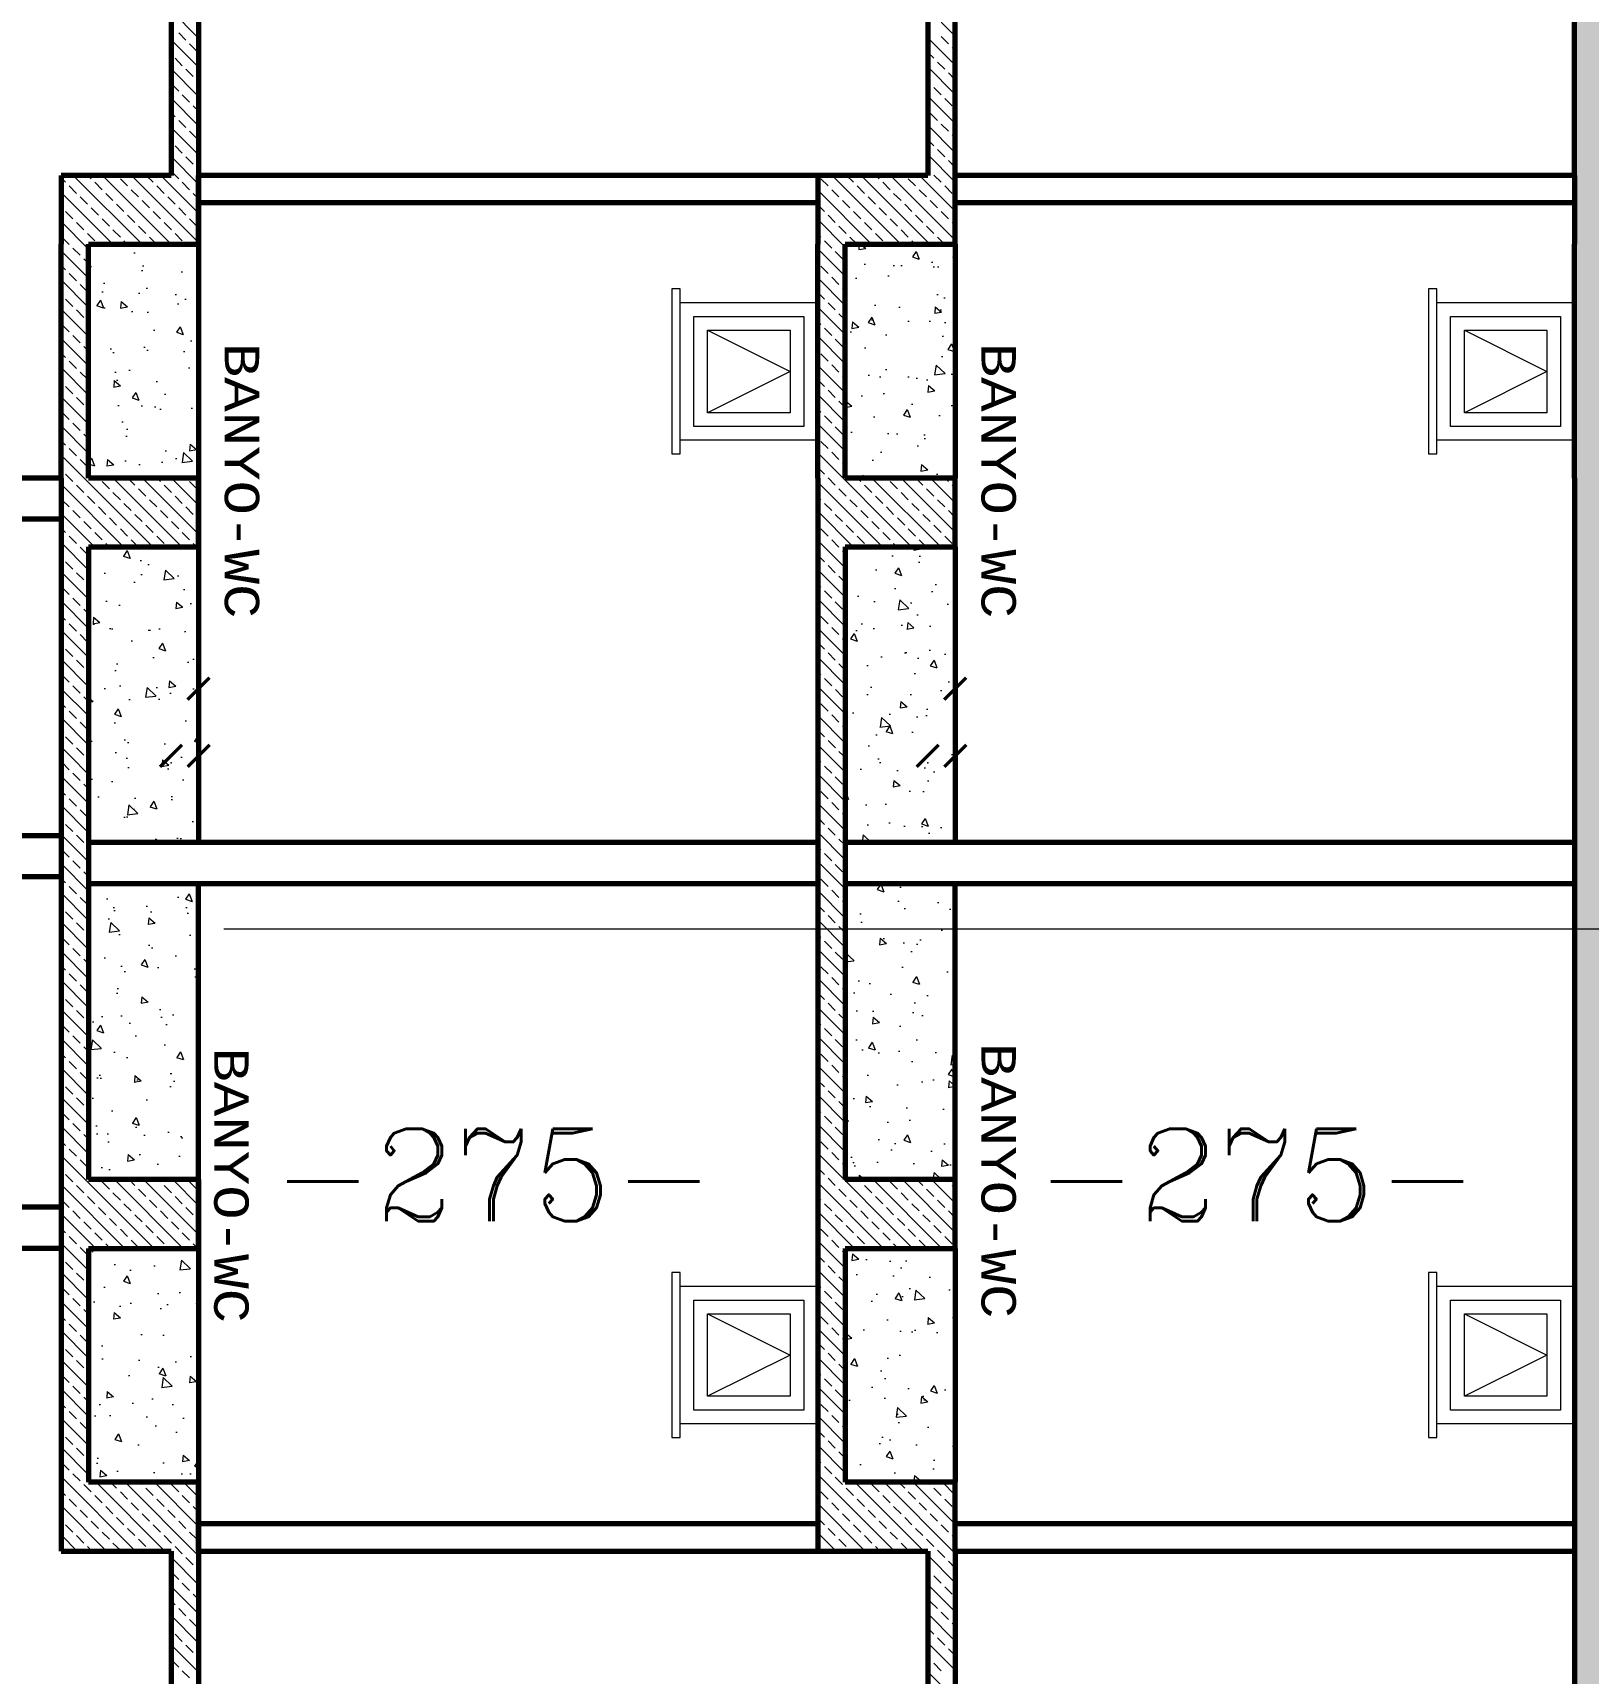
# Model space of a CAD drawing. Header units: millimetres. Extents: x 35860 to 71103, y -11298 to -8385.
# Drawn here: x 39904.1 to 40045.4, y -10493.8 to -10344.7 of the extents above; entities that cross this region are included whole.
import ezdxf
from ezdxf.enums import TextEntityAlignment as Align

# ---------------------------------------------------------------- set-up
doc = ezdxf.new("R2010")
doc.units = ezdxf.units.MM
doc.header["$MEASUREMENT"] = 0
doc.layers.get('0').update_dxf_attribs({"lineweight": 15})
for name, color, linetype, lineweight in [('02', 2, 'Continuous', 20), ('03_Yazı', 1, 'Continuous', 30), ('07', 3, 'Continuous', 70)]:
    doc.layers.add(name, color=color, linetype=linetype, lineweight=lineweight)
doc.styles.add('C', font='')
doc.styles.add('ROMANC', font='romanc', dxfattribs={"height": 0.11})
doc.styles.get('C').set_extended_font_data('Courier New Tur')
pattern_1 = [(320, (42620.053, 3157.3224), (-0.6275213, -7.1726018), [0.75, -8.25]), (265, (42620.053, 3157.3224), (7.5219213, 1.3875133), [0.6, -6.6]), (10.4514, (42620.001, 3156.725), (6.8943954, -5.7850938), [0.637402, -7.011421]), (316.1842, (42622.053, 3157.322), (-1.65519, -10.6724105), [1.125, -12.375]), (6.6356, (42621.915, 3156.433), (9.741179, -9.346627), [0.956103, -10.51713]), (261.1842, (42622.053, 3157.322), (9.741186, -9.3466195), [0.9, -9.9]), (291, (42621.553, 3156.3224), (-4.026189, -5.9690705), [0.75, -8.25]), (236, (42621.553, 3156.3224), (7.2515005, -2.4331533), [0.6, -6.6]), (341.4514, (42621.2176, 3155.825), (3.225305, -8.4022263), [0.637402, -7.011421]), (307.5, (42620.0531, 3157.3224), (3.32893854, -0.12159855), [0, -6.52, 0, -6.7, 0, -6.625]), (277.5, (42620.053, 3157.3224), (3.9441171, -2.6306954), [0, -3.82, 0, -6.37, 0, -2.525]), (237.5, (42620.053, 3159.5524), (-0.2255487, -5.33822436), [0, -2.5, 0, -7.8, 0, -10.35]), (227.5, (42620.053, 3160.5524), (1.0010498, -5.8318617), [0, -3.25, 0, -5.18, 0, -7.35])]
pattern_2 = [(315, (42620.0531, 3134.2987), (1.32582521, 1.32582521), []), (315, (42620.0531, 3132.9729), (1.32582521, 1.32582521), [0.9375, -0.46875])]

msp = doc.modelspace()

# ---------------------------------------------------------------- hatches: boundary and pattern name
h = msp.add_hatch()
h.set_pattern_fill('ANSI33', color=256, scale=7.5, angle=-90, style=0)
h.set_pattern_definition(pattern_2)
h.paths.add_polyline_path([(40260.42, -10482.66), (40260.42, -10619.8), (40250.42, -10619.8), (40250.42, -10626.05), (40262.92, -10626.05), (40272.92, -10626.05), (40272.92, -10638.55), (40275.42, -10638.55), (40275.42, -10626.05), (40275.42, -10621.05), (40262.92, -10621.05), (40262.92, -10482.66), (40262.92, -10476.41), (40262.92, -10455.16), (40262.92, -10448.91), (40262.92, -10410.4), (40260.42, -10410.4), (40260.42, -10448.91), (40250.42, -10448.91), (40250.42, -10455.16), (40260.42, -10455.16), (40260.42, -10476.41), (40250.42, -10476.41), (40250.42, -10482.66)])
h.paths.add_polyline_path([(40261.67, -10410.4), (40262.83, -10406.56), (40262.92, -10406.56), (40262.92, -10404.3), (40260.42, -10404.3), (40260.42, -10410.4)])
h.paths.add_polyline_path([(40184.17, -10410.4), (40184.17, -10404.3), (40181.67, -10404.3), (40181.67, -10410.4)])
h.paths.add_polyline_path([(40115.42, -10410.4), (40115.42, -10404.3), (40112.92, -10404.3), (40112.92, -10410.4)])
h.paths.add_polyline_path([(40046.67, -10410.4), (40046.67, -10404.3), (40044.17, -10404.3), (40044.17, -10410.4)])
h.paths.add_polyline_path([(40054.17, -10510.16), (40054.17, -10582.31), (40044.17, -10582.31), (40044.17, -10588.56), (40044.17, -10619.8), (40044.17, -10626.05), (40056.67, -10626.05), (40056.67, -10619.8), (40046.67, -10619.8), (40046.67, -10588.56), (40056.67, -10588.56), (40056.67, -10507.66), (40046.67, -10507.66), (40046.67, -10482.66), (40056.67, -10482.66), (40056.67, -10476.41), (40046.67, -10476.41), (40046.67, -10455.16), (40056.67, -10455.16), (40056.67, -10448.91), (40046.67, -10448.91), (40046.67, -10410.4), (40044.17, -10410.4), (40044.17, -10476.41), (40044.17, -10482.66), (40044.17, -10510.16)])
h.paths.add_polyline_path([(40046.67, -10404.3), (40046.67, -10391.41), (40056.67, -10391.41), (40056.67, -10385.16), (40046.67, -10385.16), (40046.67, -10363.91), (40056.67, -10363.91), (40056.67, -10357.66), (40046.67, -10357.66), (40046.67, -10332.66), (40056.67, -10332.66), (40056.67, -10270.16), (40056.67, -10263.91), (40046.67, -10263.91), (40046.67, -10232.76), (40054.17, -10232.76), (40056.67, -10232.76), (40056.67, -10226.51), (40044.17, -10226.51), (40044.17, -10232.76), (40044.17, -10263.91), (40044.17, -10270.16), (40054.17, -10270.16), (40054.17, -10330.16), (40044.17, -10330.16), (40044.17, -10357.66), (40044.17, -10363.91), (40044.17, -10385.16), (40044.17, -10391.41), (40044.17, -10404.3)])
h.paths.add_polyline_path([(40125.42, -10391.41), (40125.42, -10385.16), (40115.42, -10385.16), (40115.42, -10363.91), (40125.42, -10363.91), (40125.42, -10357.66), (40115.42, -10357.66), (40115.42, -10332.66), (40125.42, -10332.66), (40125.42, -10270.16), (40125.42, -10226.51), (40112.92, -10226.51), (40112.92, -10232.76), (40122.92, -10232.76), (40122.92, -10330.16), (40112.92, -10330.16), (40112.92, -10357.66), (40112.92, -10363.91), (40112.92, -10385.16), (40112.92, -10391.41), (40112.92, -10404.3), (40115.42, -10404.3), (40115.42, -10391.41)])
h.paths.add_polyline_path([(40125.42, -10455.16), (40125.42, -10448.91), (40115.42, -10448.91), (40115.42, -10410.4), (40112.92, -10410.4), (40112.92, -10476.41), (40112.92, -10482.66), (40112.92, -10510.16), (40122.92, -10510.16), (40122.92, -10619.8), (40112.92, -10619.8), (40112.92, -10626.05), (40125.42, -10626.05), (40125.42, -10507.66), (40115.42, -10507.66), (40115.42, -10482.66), (40125.42, -10482.66), (40125.42, -10476.41), (40115.42, -10476.41), (40115.42, -10455.16)])
h.paths.add_polyline_path([(40194.17, -10455.16), (40194.17, -10448.91), (40184.17, -10448.91), (40184.17, -10410.4), (40181.67, -10410.4), (40181.67, -10476.41), (40181.67, -10482.66), (40181.67, -10510.16), (40191.67, -10510.16), (40191.67, -10619.8), (40181.67, -10619.8), (40181.67, -10626.05), (40194.17, -10626.05), (40194.17, -10507.66), (40184.17, -10507.66), (40184.17, -10482.66), (40194.17, -10482.66), (40194.17, -10476.41), (40184.17, -10476.41), (40184.17, -10455.16)])
h.paths.add_polyline_path([(40194.17, -10391.41), (40194.17, -10385.16), (40184.17, -10385.16), (40184.17, -10363.91), (40194.17, -10363.91), (40194.17, -10357.66), (40184.17, -10357.66), (40184.17, -10332.66), (40194.17, -10332.66), (40194.17, -10270.16), (40194.17, -10226.51), (40181.67, -10226.51), (40181.67, -10232.76), (40191.67, -10232.76), (40191.67, -10330.16), (40181.67, -10330.16), (40181.67, -10357.66), (40181.67, -10363.91), (40181.67, -10385.16), (40181.67, -10391.41), (40181.67, -10404.3), (40184.17, -10404.3), (40184.17, -10391.41)])
h = msp.add_hatch()
h.set_pattern_fill('AR-CONC', color=256, angle=-90, style=0)
h.set_pattern_definition(pattern_1)
h.paths.add_polyline_path([(39909.17, -10385.16), (39919.17, -10385.16), (39919.17, -10363.91), (39909.17, -10363.91)])
h.paths.add_polyline_path([(39909.17, -10418.28), (39919.17, -10418.28), (39919.17, -10391.41), (39909.17, -10391.41)])
h.paths.add_polyline_path([(39909.17, -10448.91), (39919.17, -10448.91), (39919.17, -10422.03), (39909.17, -10422.03)])
h.paths.add_polyline_path([(39909.17, -10476.41), (39919.17, -10476.41), (39919.17, -10455.16), (39909.17, -10455.16)])
h = msp.add_hatch()
h.set_pattern_fill('AR-CONC', color=256, angle=-90, style=0)
h.set_pattern_definition(pattern_1)
h.paths.add_polyline_path([(39987.92, -10422.03), (39977.92, -10422.03), (39977.92, -10448.91), (39987.92, -10448.91)])
h.paths.add_polyline_path([(39977.92, -10455.16), (39977.92, -10476.41), (39987.92, -10476.41), (39987.92, -10455.16)])
h.paths.add_polyline_path([(39987.92, -10391.41), (39977.92, -10391.41), (39977.92, -10418.28), (39987.92, -10418.28)])
h.paths.add_polyline_path([(39987.92, -10363.91), (39977.92, -10363.91), (39977.92, -10385.16), (39987.92, -10385.16)])
h = msp.add_hatch()
h.set_pattern_fill('ANSI33', color=256, scale=7.5, angle=-90, style=0)
h.set_pattern_definition(pattern_2)
h.paths.add_polyline_path([(39909.17, -10410.4), (39909.17, -10404.3), (39906.67, -10404.3), (39906.67, -10410.4)])
h.paths.add_polyline_path([(39977.92, -10410.4), (39977.92, -10404.3), (39975.42, -10404.3), (39975.42, -10410.4)])

# ---------------------------------------------------------------- linework, layer by layer
for p, q in [((39916.67, -10342.69), (39919.17, -10345.19)), ((39985.42, -10342.5), (39987.92, -10345)), ((39916.67, -10345.34), (39919.17, -10347.84)), ((39917.36, -10344.7), (39918.02, -10345.37)), ((39918.35, -10345.7), (39919.02, -10346.36)), ((39985.42, -10345.15), (39987.92, -10347.65)), ((39986.63, -10345.03), (39987.3, -10345.7)), ((39916.67, -10346.67), (39916.7, -10346.69)), ((39917.03, -10347.02), (39917.69, -10347.69)), ((39985.42, -10346.48), (39985.97, -10347.02)), ((39986.3, -10347.36), (39986.96, -10348.02)), ((39987.63, -10346.03), (39987.92, -10346.32)), ((39916.67, -10347.99), (39919.17, -10350.49)), ((39918.02, -10348.02), (39918.68, -10348.68)), ((39985.42, -10347.8), (39987.92, -10350.3)), ((39987.3, -10348.35), (39987.92, -10348.98)), ((39916.7, -10349.34), (39917.36, -10350.01)), ((39917.69, -10350.34), (39918.35, -10351)), ((39919.02, -10349.01), (39919.17, -10349.17)), ((39985.42, -10349.13), (39985.64, -10349.34)), ((39985.97, -10349.68), (39986.63, -10350.34)), ((39916.67, -10350.65), (39919.17, -10353.15)), ((39918.68, -10351.33), (39919.17, -10351.82)), ((39985.42, -10350.45), (39987.92, -10352.95)), ((39986.96, -10350.67), (39987.63, -10351.33)), ((39916.67, -10351.97), (39917.03, -10352.33)), ((39916.67, -10353.3), (39919.17, -10355.8)), ((39917.36, -10352.66), (39918.02, -10353.32)), ((39985.42, -10353.1), (39987.92, -10355.6)), ((39985.64, -10352), (39986.3, -10352.66)), ((39986.63, -10352.99), (39987.3, -10353.65)), ((39916.67, -10354.62), (39916.7, -10354.65)), ((39918.35, -10353.65), (39919.02, -10354.32)), ((39985.42, -10354.43), (39985.97, -10354.98)), ((39987.63, -10353.98), (39987.92, -10354.28)), ((39916.67, -10355.95), (39919.17, -10358.45)), ((39917.03, -10354.98), (39917.69, -10355.64)), ((39918.02, -10355.97), (39918.68, -10356.64)), ((39985.42, -10355.76), (39987.92, -10358.26)), ((39986.3, -10355.31), (39986.96, -10355.97)), ((39987.3, -10356.3), (39987.92, -10356.93)), ((39907.78, -10357.66), (39914.03, -10363.91)), ((39909.1, -10357.66), (39909.4, -10357.96)), ((39910.43, -10357.66), (39916.68, -10363.91)), ((39913.08, -10357.66), (39919.17, -10363.75)), ((39914.4, -10357.66), (39915.04, -10358.29)), ((39915.73, -10357.66), (39919.17, -10361.1)), ((39916.7, -10357.3), (39917.36, -10357.96)), ((39919.02, -10356.97), (39919.17, -10357.12)), ((39976.72, -10357.66), (39982.97, -10363.91)), ((39978.04, -10357.66), (39978.68, -10358.29)), ((39979.37, -10357.66), (39985.62, -10363.91)), ((39980.7, -10357.66), (39981, -10357.96)), ((39982.02, -10357.66), (39987.92, -10363.56)), ((39984.67, -10357.66), (39987.92, -10360.91)), ((39985.42, -10357.08), (39985.64, -10357.3)), ((39985.97, -10357.63), (39986.63, -10358.29)), ((39906.67, -10357.88), (39907.08, -10358.29)), ((39906.67, -10359.21), (39911.37, -10363.91)), ((39907.41, -10358.62), (39908.08, -10359.29)), ((39909.73, -10358.29), (39910.4, -10358.96)), ((39910.73, -10359.29), (39911.39, -10359.95)), ((39912.06, -10357.96), (39912.72, -10358.62)), ((39913.05, -10358.96), (39913.71, -10359.62)), ((39915.37, -10358.62), (39916.03, -10359.29)), ((39917.69, -10358.29), (39918.35, -10358.96)), ((39918.68, -10359.29), (39919.17, -10359.77)), ((39975.42, -10359.01), (39980.32, -10363.91)), ((39975.69, -10357.96), (39976.36, -10358.62)), ((39976.69, -10358.96), (39977.35, -10359.62)), ((39979.01, -10358.62), (39979.67, -10359.29)), ((39981.33, -10358.29), (39981.99, -10358.96)), ((39982.32, -10359.29), (39982.99, -10359.95)), ((39983.65, -10357.96), (39984.31, -10358.62)), ((39984.64, -10358.96), (39985.31, -10359.62)), ((39986.96, -10358.62), (39987.63, -10359.29)), ((39906.67, -10360.53), (39906.75, -10360.61)), ((39908.41, -10359.62), (39909.07, -10360.28)), ((39909.4, -10360.61), (39910.07, -10361.28)), ((39911.72, -10360.28), (39912.39, -10360.94)), ((39914.04, -10359.95), (39914.71, -10360.61)), ((39916.36, -10359.62), (39917.03, -10360.28)), ((39917.36, -10360.61), (39918.02, -10361.28)), ((39975.42, -10360.34), (39976.03, -10360.94)), ((39977.68, -10359.95), (39978.35, -10360.61)), ((39980, -10359.62), (39980.67, -10360.28)), ((39981, -10360.61), (39981.66, -10361.28)), ((39983.32, -10360.28), (39983.98, -10360.94)), ((39985.64, -10359.95), (39986.3, -10360.61)), ((39906.67, -10361.86), (39909.17, -10364.36)), ((39907.08, -10360.94), (39907.75, -10361.61)), ((39908.08, -10361.94), (39908.74, -10362.6)), ((39910.4, -10361.61), (39911.06, -10362.27)), ((39912.72, -10361.28), (39913.38, -10361.94)), ((39913.71, -10362.27), (39914.38, -10362.93)), ((39915.04, -10360.94), (39915.7, -10361.61)), ((39916.03, -10361.94), (39916.7, -10362.6)), ((39918.35, -10361.61), (39919.02, -10362.27)), ((39975.42, -10361.67), (39977.92, -10364.17)), ((39976.36, -10361.28), (39977.02, -10361.94)), ((39977.35, -10362.27), (39978.01, -10362.93)), ((39978.68, -10360.94), (39979.34, -10361.61)), ((39979.67, -10361.94), (39980.34, -10362.6)), ((39981.99, -10361.61), (39982.66, -10362.27)), ((39984.31, -10361.28), (39984.98, -10361.94)), ((39985.31, -10362.27), (39985.97, -10362.93)), ((39986.63, -10360.94), (39987.3, -10361.61)), ((39987.63, -10361.94), (39987.92, -10362.23)), ((39906.75, -10363.26), (39907.41, -10363.93)), ((39909.07, -10362.93), (39909.73, -10363.6)), ((39911.39, -10362.6), (39912.06, -10363.26)), ((39912.39, -10363.6), (39912.7, -10363.91)), ((39914.71, -10363.26), (39915.35, -10363.91)), ((39917.03, -10362.93), (39917.69, -10363.6)), ((39975.42, -10362.99), (39975.69, -10363.26)), ((39976.03, -10363.6), (39976.69, -10364.26)), ((39978.35, -10363.26), (39978.99, -10363.91)), ((39980.67, -10362.93), (39981.33, -10363.6)), ((39982.99, -10362.6), (39983.65, -10363.26)), ((39983.98, -10363.6), (39984.29, -10363.91)), ((39986.3, -10363.26), (39986.95, -10363.91)), ((39906.67, -10364.51), (39909.17, -10367.01)), ((39907.75, -10364.26), (39908.41, -10364.92)), ((39908.74, -10365.25), (39909.17, -10365.68)), ((39975.42, -10364.32), (39977.92, -10366.82)), ((39977.02, -10364.59), (39977.68, -10365.25)), ((39906.67, -10365.84), (39907.08, -10366.25)), ((39907.41, -10366.58), (39908.08, -10367.24)), ((39975.69, -10365.92), (39976.36, -10366.58)), ((39906.67, -10367.16), (39909.17, -10369.66)), ((39908.41, -10367.57), (39909.07, -10368.24)), ((39975.42, -10366.97), (39977.92, -10369.47)), ((39976.69, -10366.91), (39977.35, -10367.57)), ((39977.68, -10367.91), (39977.92, -10368.14)), ((39906.67, -10368.49), (39906.75, -10368.57)), ((39907.08, -10368.9), (39907.75, -10369.56)), ((39975.42, -10368.29), (39976.03, -10368.9)), ((39975.42, -10369.62), (39977.92, -10372.12)), ((39976.36, -10369.23), (39977.02, -10369.89)), ((39906.67, -10369.81), (39909.17, -10372.31)), ((39906.75, -10371.22), (39907.41, -10371.88)), ((39908.08, -10369.89), (39908.74, -10370.56)), ((39909.07, -10370.89), (39909.17, -10370.99)), ((39975.42, -10370.95), (39975.69, -10371.22)), ((39977.35, -10370.23), (39977.92, -10370.79)), ((39906.67, -10372.47), (39909.17, -10374.97)), ((39907.75, -10372.21), (39908.41, -10372.88)), ((39975.42, -10372.27), (39977.92, -10374.77)), ((39976.03, -10371.55), (39976.69, -10372.21)), ((39977.02, -10372.55), (39977.68, -10373.21)), ((39906.67, -10373.79), (39907.08, -10374.2)), ((39908.74, -10373.21), (39909.17, -10373.64)), ((39975.69, -10373.87), (39976.36, -10374.53)), ((39906.67, -10375.12), (39909.17, -10377.62)), ((39907.41, -10374.53), (39908.08, -10375.2)), ((39908.41, -10375.53), (39909.07, -10376.19)), ((39975.42, -10374.92), (39977.92, -10377.42)), ((39976.69, -10374.87), (39977.35, -10375.53)), ((39906.67, -10376.44), (39906.75, -10376.52)), ((39907.08, -10376.85), (39907.75, -10377.52)), ((39975.42, -10376.25), (39976.03, -10376.85)), ((39976.36, -10377.19), (39977.02, -10377.85)), ((39977.68, -10375.86), (39977.92, -10376.1)), ((39906.67, -10377.77), (39909.17, -10380.27)), ((39908.08, -10377.85), (39908.74, -10378.51)), ((39975.42, -10377.58), (39977.92, -10380.08)), ((39977.35, -10378.18), (39977.92, -10378.75)), ((39906.75, -10379.17), (39907.41, -10379.84)), ((39907.75, -10380.17), (39908.41, -10380.83)), ((39909.07, -10378.84), (39909.17, -10378.94)), ((39975.42, -10378.9), (39975.69, -10379.17)), ((39976.03, -10379.51), (39976.69, -10380.17)), ((39906.67, -10380.42), (39909.17, -10382.92)), ((39908.74, -10381.16), (39909.17, -10381.59)), ((39975.42, -10380.23), (39977.92, -10382.73)), ((39977.02, -10380.5), (39977.68, -10381.16)), ((39906.67, -10381.75), (39907.08, -10382.16)), ((39906.67, -10383.07), (39915.01, -10391.41)), ((39907.41, -10382.49), (39908.08, -10383.15)), ((39975.42, -10382.88), (39983.95, -10391.41)), ((39975.69, -10381.83), (39976.36, -10382.49)), ((39976.69, -10382.82), (39977.35, -10383.48)), ((39906.67, -10384.4), (39906.75, -10384.48)), ((39908.41, -10383.48), (39909.07, -10384.15)), ((39975.42, -10384.2), (39976.03, -10384.81)), ((39977.68, -10383.82), (39977.92, -10384.05)), ((39906.67, -10385.72), (39912.36, -10391.41)), ((39907.08, -10384.81), (39907.75, -10385.47)), ((39908.08, -10385.8), (39908.74, -10386.47)), ((39910.4, -10385.47), (39911.06, -10386.14)), ((39911.41, -10385.16), (39917.66, -10391.41)), ((39912.74, -10385.16), (39913.38, -10385.8)), ((39913.71, -10386.14), (39914.38, -10386.8)), ((39914.06, -10385.16), (39919.17, -10390.27)), ((39915.39, -10385.16), (39915.7, -10385.47)), ((39916.03, -10385.8), (39916.7, -10386.47)), ((39916.71, -10385.16), (39919.17, -10387.62)), ((39918.35, -10385.47), (39919.02, -10386.14)), ((39975.42, -10385.53), (39981.3, -10391.41)), ((39976.36, -10385.14), (39977.02, -10385.8)), ((39977.35, -10386.14), (39978.01, -10386.8)), ((39979.03, -10385.16), (39979.34, -10385.47)), ((39979.67, -10385.8), (39980.34, -10386.47)), ((39980.35, -10385.16), (39986.6, -10391.41)), ((39981.99, -10385.47), (39982.66, -10386.14)), ((39983.01, -10385.16), (39987.92, -10390.08)), ((39984.33, -10385.16), (39984.98, -10385.8)), ((39985.31, -10386.14), (39985.97, -10386.8)), ((39985.66, -10385.16), (39987.92, -10387.42)), ((39986.98, -10385.16), (39987.3, -10385.47)), ((39987.63, -10385.8), (39987.92, -10386.1)), ((39906.75, -10387.13), (39907.41, -10387.79)), ((39909.07, -10386.8), (39909.73, -10387.46)), ((39911.39, -10386.47), (39912.06, -10387.13)), ((39912.39, -10387.46), (39913.05, -10388.12)), ((39914.71, -10387.13), (39915.37, -10387.79)), ((39917.03, -10386.8), (39917.69, -10387.46)), ((39975.42, -10386.86), (39975.69, -10387.13)), ((39976.03, -10387.46), (39976.69, -10388.12)), ((39978.35, -10387.13), (39979.01, -10387.79)), ((39980.67, -10386.8), (39981.33, -10387.46)), ((39982.99, -10386.47), (39983.65, -10387.13)), ((39983.98, -10387.46), (39984.64, -10388.12)), ((39986.3, -10387.13), (39986.96, -10387.79)), ((39906.67, -10388.38), (39909.71, -10391.41)), ((39907.75, -10388.12), (39908.41, -10388.79)), ((39908.74, -10389.12), (39909.4, -10389.78)), ((39910.07, -10387.79), (39910.73, -10388.46)), ((39911.06, -10388.79), (39911.72, -10389.45)), ((39913.38, -10388.46), (39914.04, -10389.12)), ((39915.7, -10388.12), (39916.36, -10388.79)), ((39916.7, -10389.12), (39917.36, -10389.78)), ((39918.02, -10387.79), (39918.68, -10388.46)), ((39919.02, -10388.79), (39919.17, -10388.94)), ((39975.42, -10388.18), (39978.65, -10391.41)), ((39977.02, -10388.46), (39977.68, -10389.12)), ((39979.34, -10388.12), (39980, -10388.79)), ((39980.34, -10389.12), (39981, -10389.78)), ((39981.66, -10387.79), (39982.32, -10388.46)), ((39982.66, -10388.79), (39983.32, -10389.45)), ((39984.98, -10388.46), (39985.64, -10389.12)), ((39987.3, -10388.12), (39987.92, -10388.75)), ((39906.67, -10389.7), (39907.08, -10390.11)), ((39907.41, -10390.44), (39908.08, -10391.11)), ((39909.73, -10390.11), (39910.4, -10390.78)), ((39912.06, -10389.78), (39912.72, -10390.44)), ((39914.38, -10389.45), (39915.04, -10390.11)), ((39915.37, -10390.44), (39916.03, -10391.11)), ((39917.69, -10390.11), (39918.35, -10390.78)), ((39975.69, -10389.78), (39976.36, -10390.44)), ((39978.01, -10389.45), (39978.68, -10390.11)), ((39979.01, -10390.44), (39979.67, -10391.11)), ((39981.33, -10390.11), (39981.99, -10390.78)), ((39983.65, -10389.78), (39984.31, -10390.44)), ((39985.97, -10389.45), (39986.63, -10390.11)), ((39986.96, -10390.44), (39987.63, -10391.11)), ((39906.67, -10391.03), (39909.17, -10393.53)), ((39908.41, -10391.44), (39909.07, -10392.1)), ((39910.73, -10391.11), (39911.03, -10391.41)), ((39913.05, -10390.78), (39913.68, -10391.41)), ((39918.68, -10391.11), (39918.99, -10391.41)), ((39975.42, -10390.83), (39977.92, -10393.33)), ((39976.69, -10390.78), (39977.35, -10391.44)), ((39977.68, -10391.77), (39977.92, -10392.01)), ((39982.32, -10391.11), (39982.63, -10391.41)), ((39984.64, -10390.78), (39985.28, -10391.41)), ((39906.67, -10392.35), (39906.75, -10392.43)), ((39907.08, -10392.76), (39907.75, -10393.43)), ((39975.42, -10392.16), (39976.03, -10392.76)), ((39975.42, -10393.49), (39977.92, -10395.99)), ((39976.36, -10393.1), (39977.02, -10393.76)), ((39906.67, -10393.68), (39909.17, -10396.18)), ((39906.75, -10395.08), (39907.41, -10395.75)), ((39908.08, -10393.76), (39908.74, -10394.42)), ((39909.07, -10394.75), (39909.17, -10394.85)), ((39975.42, -10394.81), (39975.69, -10395.08)), ((39977.35, -10394.09), (39977.92, -10394.66)), ((39906.67, -10396.33), (39909.17, -10398.83)), ((39907.75, -10396.08), (39908.41, -10396.74)), ((39975.42, -10396.14), (39977.92, -10398.64)), ((39976.03, -10395.42), (39976.69, -10396.08)), ((39977.02, -10396.41), (39977.68, -10397.07)), ((39906.67, -10397.66), (39907.08, -10398.07)), ((39908.74, -10397.07), (39909.17, -10397.5)), ((39975.69, -10397.74), (39976.36, -10398.4)), ((39906.67, -10398.98), (39909.17, -10401.48)), ((39907.41, -10398.4), (39908.08, -10399.06)), ((39908.41, -10399.39), (39909.07, -10400.06)), ((39975.42, -10398.79), (39977.92, -10401.29)), ((39976.69, -10398.73), (39977.35, -10399.39)), ((39906.67, -10400.31), (39906.75, -10400.39)), ((39907.08, -10400.72), (39907.75, -10401.38)), ((39975.42, -10400.11), (39976.03, -10400.72)), ((39976.36, -10401.05), (39977.02, -10401.71)), ((39977.68, -10399.73), (39977.92, -10399.96)), ((39906.67, -10401.63), (39909.17, -10404.13)), ((39908.08, -10401.71), (39908.74, -10402.38)), ((39975.42, -10401.44), (39977.92, -10403.94)), ((39977.35, -10402.05), (39977.92, -10402.61)), ((39906.75, -10403.04), (39907.41, -10403.7)), ((39907.75, -10404.03), (39908.02, -10404.3)), ((39909.07, -10402.71), (39909.17, -10402.81)), ((39975.42, -10402.77), (39975.69, -10403.04)), ((39976.03, -10403.37), (39976.69, -10404.03)), ((39906.67, -10404.29), (39906.69, -10404.3)), ((39975.42, -10404.09), (39975.63, -10404.3)), ((39906.75, -10410.99), (39907.41, -10411.66)), ((39907.49, -10410.4), (39909.17, -10412.09)), ((39909.07, -10410.66), (39909.17, -10410.76)), ((39975.42, -10410.72), (39975.69, -10410.99)), ((39976.03, -10411.33), (39976.69, -10411.99)), ((39976.43, -10410.4), (39977.92, -10411.9)), ((39977.76, -10410.4), (39977.92, -10410.57)), ((39906.67, -10412.24), (39909.17, -10414.74)), ((39907.75, -10411.99), (39908.41, -10412.65)), ((39908.74, -10412.98), (39909.17, -10413.41)), ((39975.42, -10412.05), (39977.92, -10414.55)), ((39977.02, -10412.32), (39977.68, -10412.98)), ((39906.67, -10413.57), (39907.08, -10413.98)), ((39907.41, -10414.31), (39908.08, -10414.97)), ((39975.69, -10413.65), (39976.36, -10414.31)), ((39906.67, -10414.89), (39909.17, -10417.39)), ((39908.41, -10415.3), (39909.07, -10415.97)), ((39975.42, -10414.7), (39977.92, -10417.2)), ((39976.69, -10414.64), (39977.35, -10415.3)), ((39977.68, -10415.63), (39977.92, -10415.87)), ((39906.67, -10416.22), (39906.75, -10416.3)), ((39907.08, -10416.63), (39907.75, -10417.29)), ((39975.42, -10416.02), (39976.03, -10416.63)), ((39975.42, -10417.35), (39977.92, -10419.85)), ((39976.36, -10416.96), (39977.02, -10417.62)), ((39906.67, -10417.54), (39909.17, -10420.04)), ((39906.75, -10418.95), (39907.41, -10419.61)), ((39908.08, -10417.62), (39908.74, -10418.29)), ((39909.07, -10418.62), (39909.17, -10418.72)), ((39975.42, -10418.68), (39975.69, -10418.95)), ((39977.35, -10417.96), (39977.92, -10418.52)), ((39906.67, -10420.19), (39909.17, -10422.69)), ((39907.75, -10419.94), (39908.41, -10420.61)), ((39975.42, -10420), (39977.92, -10422.5)), ((39976.03, -10419.28), (39976.69, -10419.94)), ((39977.02, -10420.28), (39977.68, -10420.94)), ((39906.67, -10421.52), (39907.08, -10421.93)), ((39908.74, -10420.94), (39909.17, -10421.37)), ((39975.69, -10421.6), (39976.36, -10422.26)), ((39906.67, -10422.85), (39909.17, -10425.35)), ((39907.41, -10422.26), (39908.08, -10422.93)), ((39908.41, -10423.26), (39909.07, -10423.92)), ((39975.42, -10422.65), (39977.92, -10425.15)), ((39976.69, -10422.6), (39977.35, -10423.26)), ((39906.67, -10424.17), (39906.75, -10424.25)), ((39907.08, -10424.58), (39907.75, -10425.25)), ((39975.42, -10423.98), (39976.03, -10424.58)), ((39976.36, -10424.92), (39977.02, -10425.58)), ((39977.68, -10423.59), (39977.92, -10423.83)), ((39906.67, -10425.5), (39909.17, -10428)), ((39908.08, -10425.58), (39908.74, -10426.24)), ((40244.68, -10426.14), (39921.47, -10426.14)), ((39975.42, -10425.31), (39977.92, -10427.81)), ((39977.35, -10425.91), (39977.92, -10426.48)), ((39906.75, -10426.9), (39907.41, -10427.57)), ((39907.75, -10427.9), (39908.41, -10428.56)), ((39909.07, -10426.57), (39909.17, -10426.67)), ((39975.42, -10426.63), (39975.69, -10426.9)), ((39976.03, -10427.24), (39976.69, -10427.9)), ((39906.67, -10428.15), (39909.17, -10430.65)), ((39908.74, -10428.89), (39909.17, -10429.32)), ((39975.42, -10427.96), (39977.92, -10430.46)), ((39977.02, -10428.23), (39977.68, -10428.89)), ((39906.67, -10429.48), (39907.08, -10429.89)), ((39906.67, -10430.8), (39909.17, -10433.3)), ((39907.41, -10430.22), (39908.08, -10430.88)), ((39975.42, -10430.61), (39977.92, -10433.11)), ((39975.69, -10429.56), (39976.36, -10430.22)), ((39976.69, -10430.55), (39977.35, -10431.21)), ((39906.67, -10432.13), (39906.75, -10432.21)), ((39908.41, -10431.21), (39909.07, -10431.88)), ((39975.42, -10431.93), (39976.03, -10432.54)), ((39977.68, -10431.54), (39977.92, -10431.78)), ((39906.67, -10433.45), (39909.17, -10435.95)), ((39907.08, -10432.54), (39907.75, -10433.2)), ((39908.08, -10433.53), (39908.74, -10434.2)), ((39975.42, -10433.26), (39977.92, -10435.76)), ((39976.36, -10432.87), (39977.02, -10433.53)), ((39977.35, -10433.87), (39977.92, -10434.43)), ((39906.75, -10434.86), (39907.41, -10435.52)), ((39909.07, -10434.53), (39909.17, -10434.63)), ((39975.42, -10434.59), (39975.69, -10434.86)), ((39976.03, -10435.19), (39976.69, -10435.85)), ((39906.67, -10436.1), (39909.17, -10438.6)), ((39907.75, -10435.85), (39908.41, -10436.52)), ((39908.74, -10436.85), (39909.17, -10437.28)), ((39975.42, -10435.91), (39977.92, -10438.41)), ((39977.02, -10436.19), (39977.68, -10436.85)), ((39906.67, -10437.43), (39907.08, -10437.84)), ((39907.41, -10438.17), (39908.08, -10438.84)), ((39975.69, -10437.51), (39976.36, -10438.17)), ((39906.67, -10438.76), (39909.17, -10441.26)), ((39908.41, -10439.17), (39909.07, -10439.83)), ((39975.42, -10438.56), (39977.92, -10441.06)), ((39976.69, -10438.51), (39977.35, -10439.17)), ((39977.68, -10439.5), (39977.92, -10439.74)), ((39906.67, -10440.08), (39906.75, -10440.16)), ((39907.08, -10440.49), (39907.75, -10441.16)), ((39975.42, -10439.89), (39976.03, -10440.49)), ((39975.42, -10441.22), (39977.92, -10443.72)), ((39976.36, -10440.83), (39977.02, -10441.49)), ((39906.67, -10441.41), (39909.17, -10443.91)), ((39906.75, -10442.81), (39907.41, -10443.48)), ((39908.08, -10441.49), (39908.74, -10442.15)), ((39909.07, -10442.48), (39909.17, -10442.58)), ((39975.42, -10442.54), (39975.69, -10442.81)), ((39977.35, -10441.82), (39977.92, -10442.39)), ((39906.67, -10444.06), (39909.17, -10446.56)), ((39907.75, -10443.81), (39908.41, -10444.47)), ((39975.42, -10443.87), (39977.92, -10446.37)), ((39976.03, -10443.15), (39976.69, -10443.81)), ((39977.02, -10444.14), (39977.68, -10444.8)), ((39906.67, -10445.39), (39907.08, -10445.8)), ((39908.74, -10444.8), (39909.17, -10445.23)), ((39975.69, -10445.47), (39976.36, -10446.13)), ((39906.67, -10446.71), (39915.12, -10455.16)), ((39907.41, -10446.13), (39908.08, -10446.79)), ((39908.41, -10447.12), (39909.07, -10447.79)), ((39975.42, -10446.52), (39984.06, -10455.16)), ((39976.69, -10446.46), (39977.35, -10447.12)), ((39906.67, -10448.04), (39906.75, -10448.12)), ((39907.08, -10448.45), (39907.75, -10449.11)), ((39975.42, -10447.84), (39976.03, -10448.45)), ((39976.36, -10448.78), (39977.02, -10449.44)), ((39977.68, -10447.45), (39977.92, -10447.69)), ((39906.67, -10449.36), (39912.47, -10455.16)), ((39908.08, -10449.44), (39908.74, -10450.11)), ((39910.4, -10449.11), (39911.06, -10449.77)), ((39911.39, -10450.11), (39912.06, -10450.77)), ((39911.52, -10448.91), (39917.77, -10455.16)), ((39912.85, -10448.91), (39913.38, -10449.44)), ((39913.71, -10449.77), (39914.38, -10450.44)), ((39914.17, -10448.91), (39919.17, -10453.91)), ((39915.5, -10448.91), (39915.7, -10449.11)), ((39916.03, -10449.44), (39916.7, -10450.11)), ((39916.82, -10448.91), (39919.17, -10451.26)), ((39918.35, -10449.11), (39919.02, -10449.77)), ((39975.42, -10449.17), (39981.41, -10455.16)), ((39977.35, -10449.77), (39978.01, -10450.44)), ((39979.14, -10448.91), (39979.34, -10449.11)), ((39979.67, -10449.44), (39980.34, -10450.11)), ((39980.46, -10448.91), (39986.71, -10455.16)), ((39981.99, -10449.11), (39982.66, -10449.77)), ((39982.99, -10450.11), (39983.65, -10450.77)), ((39983.12, -10448.91), (39987.92, -10453.72)), ((39984.44, -10448.91), (39984.98, -10449.44)), ((39985.31, -10449.77), (39985.97, -10450.44)), ((39985.77, -10448.91), (39987.92, -10451.06)), ((39987.09, -10448.91), (39987.3, -10449.11)), ((39987.63, -10449.44), (39987.92, -10449.74)), ((39906.75, -10450.77), (39907.41, -10451.43)), ((39907.75, -10451.76), (39908.41, -10452.43)), ((39909.07, -10450.44), (39909.73, -10451.1)), ((39910.07, -10451.43), (39910.73, -10452.1)), ((39912.39, -10451.1), (39913.05, -10451.76)), ((39914.71, -10450.77), (39915.37, -10451.43)), ((39915.7, -10451.76), (39916.36, -10452.43)), ((39917.03, -10450.44), (39917.69, -10451.1)), ((39918.02, -10451.43), (39918.68, -10452.1)), ((39975.42, -10450.5), (39975.69, -10450.77)), ((39976.03, -10451.1), (39976.69, -10451.76)), ((39978.35, -10450.77), (39979.01, -10451.43)), ((39979.34, -10451.76), (39980, -10452.43)), ((39980.67, -10450.44), (39981.33, -10451.1)), ((39981.66, -10451.43), (39982.32, -10452.1)), ((39983.98, -10451.1), (39984.64, -10451.76)), ((39986.3, -10450.77), (39986.96, -10451.43)), ((39987.3, -10451.76), (39987.92, -10452.39)), ((39906.67, -10452.01), (39909.82, -10455.16)), ((39908.74, -10452.76), (39909.4, -10453.42)), ((39911.06, -10452.43), (39911.72, -10453.09)), ((39913.38, -10452.1), (39914.04, -10452.76)), ((39914.38, -10453.09), (39915.04, -10453.75)), ((39916.7, -10452.76), (39917.36, -10453.42)), ((39919.02, -10452.43), (39919.17, -10452.58)), ((39975.42, -10451.82), (39978.76, -10455.16)), ((39977.02, -10452.1), (39977.68, -10452.76)), ((39978.01, -10453.09), (39978.68, -10453.75)), ((39980.34, -10452.76), (39981, -10453.42)), ((39982.66, -10452.43), (39983.32, -10453.09)), ((39984.98, -10452.1), (39985.64, -10452.76)), ((39985.97, -10453.09), (39986.63, -10453.75)), ((39906.67, -10453.34), (39907.08, -10453.75)), ((39906.67, -10454.67), (39909.17, -10457.17)), ((39907.41, -10454.08), (39908.08, -10454.75)), ((39909.73, -10453.75), (39910.4, -10454.42)), ((39912.06, -10453.42), (39912.72, -10454.08)), ((39913.05, -10454.42), (39913.71, -10455.08)), ((39915.37, -10454.08), (39916.03, -10454.75)), ((39917.69, -10453.75), (39918.35, -10454.42)), ((39975.42, -10454.47), (39977.92, -10456.97)), ((39975.69, -10453.42), (39976.36, -10454.08)), ((39976.69, -10454.42), (39977.35, -10455.08)), ((39979.01, -10454.08), (39979.67, -10454.75)), ((39981.33, -10453.75), (39981.99, -10454.42)), ((39983.65, -10453.42), (39984.31, -10454.08)), ((39984.64, -10454.42), (39985.31, -10455.08)), ((39986.96, -10454.08), (39987.63, -10454.75)), ((39906.67, -10455.99), (39906.75, -10456.07)), ((39908.41, -10455.08), (39909.07, -10455.74)), ((39910.73, -10454.75), (39911.14, -10455.16)), ((39916.36, -10455.08), (39916.45, -10455.16)), ((39918.68, -10454.75), (39919.1, -10455.16)), ((39975.42, -10455.8), (39976.03, -10456.4)), ((39977.68, -10455.41), (39977.92, -10455.65)), ((39980, -10455.08), (39980.09, -10455.16)), ((39982.32, -10454.75), (39982.74, -10455.16)), ((39906.67, -10457.32), (39909.17, -10459.82)), ((39907.08, -10456.4), (39907.75, -10457.07)), ((39908.08, -10457.4), (39908.74, -10458.06)), ((39975.42, -10457.13), (39977.92, -10459.63)), ((39976.36, -10456.74), (39977.02, -10457.4)), ((39906.75, -10458.72), (39907.41, -10459.39)), ((39909.07, -10458.39), (39909.17, -10458.49)), ((39975.42, -10458.45), (39975.69, -10458.72)), ((39976.03, -10459.06), (39976.69, -10459.72)), ((39977.35, -10457.73), (39977.92, -10458.3)), ((39906.67, -10459.97), (39909.17, -10462.47)), ((39907.75, -10459.72), (39908.41, -10460.38)), ((39975.42, -10459.78), (39977.92, -10462.28)), ((39977.02, -10460.05), (39977.68, -10460.71)), ((39906.67, -10461.3), (39907.08, -10461.71)), ((39907.41, -10462.04), (39908.08, -10462.7)), ((39908.74, -10460.71), (39909.17, -10461.14)), ((39975.69, -10461.38), (39976.36, -10462.04)), ((39906.67, -10462.62), (39909.17, -10465.12)), ((39908.41, -10463.03), (39909.07, -10463.7)), ((39975.42, -10462.43), (39977.92, -10464.93)), ((39976.69, -10462.37), (39977.35, -10463.03)), ((39977.68, -10463.36), (39977.92, -10463.6)), ((39906.67, -10463.95), (39906.75, -10464.03)), ((39907.08, -10464.36), (39907.75, -10465.02)), ((39975.42, -10463.75), (39976.03, -10464.36)), ((39975.42, -10465.08), (39977.92, -10467.58)), ((39976.36, -10464.69), (39977.02, -10465.35)), ((39906.67, -10465.27), (39909.17, -10467.77)), ((39908.08, -10465.35), (39908.74, -10466.02)), ((39909.07, -10466.35), (39909.17, -10466.45)), ((39975.42, -10466.41), (39975.69, -10466.68)), ((39977.35, -10465.68), (39977.92, -10466.25)), ((39906.67, -10467.92), (39909.17, -10470.42)), ((39906.75, -10466.68), (39907.41, -10467.34)), ((39907.75, -10467.67), (39908.41, -10468.34)), ((39975.42, -10467.73), (39977.92, -10470.23)), ((39976.03, -10467.01), (39976.69, -10467.67)), ((39977.02, -10468.01), (39977.68, -10468.67)), ((39906.67, -10469.25), (39907.08, -10469.66)), ((39908.74, -10468.67), (39909.17, -10469.1)), ((39975.69, -10469.33), (39976.36, -10469.99)), ((39906.67, -10470.58), (39909.17, -10473.08)), ((39907.41, -10469.99), (39908.08, -10470.66)), ((39908.41, -10470.99), (39909.07, -10471.65)), ((39975.42, -10470.38), (39977.92, -10472.88)), ((39976.69, -10470.33), (39977.35, -10470.99)), ((39906.67, -10471.9), (39906.75, -10471.98)), ((39907.08, -10472.31), (39907.75, -10472.98)), ((39975.42, -10471.71), (39976.03, -10472.31)), ((39977.68, -10471.32), (39977.92, -10471.56)), ((39906.67, -10473.23), (39909.17, -10475.73)), ((39908.08, -10473.31), (39908.74, -10473.97)), ((39975.42, -10473.04), (39977.92, -10475.54)), ((39976.36, -10472.65), (39977.02, -10473.31)), ((39977.35, -10473.64), (39977.92, -10474.21)), ((39906.75, -10474.63), (39907.41, -10475.3)), ((39909.07, -10474.3), (39909.17, -10474.4)), ((39975.42, -10474.36), (39975.69, -10474.63)), ((39976.03, -10474.97), (39976.69, -10475.63)), ((39906.67, -10475.88), (39913.45, -10482.66)), ((39907.75, -10475.63), (39908.41, -10476.29)), ((39908.74, -10476.62), (39909.4, -10477.29)), ((39909.85, -10476.41), (39916.1, -10482.66)), ((39911.18, -10476.41), (39911.72, -10476.95)), ((39912.51, -10476.41), (39919.17, -10483.08)), ((39913.83, -10476.41), (39914.04, -10476.62)), ((39914.38, -10476.95), (39915.04, -10477.62)), ((39915.16, -10476.41), (39919.17, -10480.42)), ((39916.7, -10476.62), (39917.36, -10477.29)), ((39917.81, -10476.41), (39919.17, -10477.77)), ((39919.13, -10476.41), (39919.17, -10476.45)), ((39975.42, -10475.69), (39982.39, -10482.66)), ((39977.02, -10475.96), (39977.68, -10476.62)), ((39978.01, -10476.95), (39978.68, -10477.62)), ((39978.8, -10476.41), (39985.05, -10482.66)), ((39980.34, -10476.62), (39981, -10477.29)), ((39981.45, -10476.41), (39987.92, -10482.88)), ((39982.77, -10476.41), (39983.32, -10476.95)), ((39984.1, -10476.41), (39987.92, -10480.23)), ((39985.43, -10476.41), (39985.64, -10476.62)), ((39985.97, -10476.95), (39986.63, -10477.62)), ((39986.75, -10476.41), (39987.92, -10477.58)), ((39906.67, -10477.21), (39907.08, -10477.62)), ((39906.67, -10478.53), (39910.8, -10482.66)), ((39907.41, -10477.95), (39908.08, -10478.61)), ((39909.73, -10477.62), (39910.4, -10478.28)), ((39912.06, -10477.29), (39912.72, -10477.95)), ((39913.05, -10478.28), (39913.71, -10478.94)), ((39915.37, -10477.95), (39916.03, -10478.61)), ((39917.69, -10477.62), (39918.35, -10478.28)), ((39975.42, -10478.34), (39979.74, -10482.66)), ((39975.69, -10477.29), (39976.36, -10477.95)), ((39976.69, -10478.28), (39977.35, -10478.94)), ((39979.01, -10477.95), (39979.67, -10478.61)), ((39981.33, -10477.62), (39981.99, -10478.28)), ((39983.65, -10477.29), (39984.31, -10477.95)), ((39984.64, -10478.28), (39985.31, -10478.94)), ((39986.96, -10477.95), (39987.63, -10478.61)), ((39906.67, -10479.86), (39906.75, -10479.94)), ((39908.41, -10478.94), (39909.07, -10479.61)), ((39909.4, -10479.94), (39910.07, -10480.6)), ((39910.73, -10478.61), (39911.39, -10479.27)), ((39911.72, -10479.61), (39912.39, -10480.27)), ((39914.04, -10479.27), (39914.71, -10479.94)), ((39916.36, -10478.94), (39917.03, -10479.61)), ((39917.36, -10479.94), (39918.02, -10480.6)), ((39918.68, -10478.61), (39919.17, -10479.1)), ((39975.42, -10479.66), (39976.03, -10480.27)), ((39977.68, -10479.27), (39978.35, -10479.94)), ((39980, -10478.94), (39980.67, -10479.61)), ((39981, -10479.94), (39981.66, -10480.6)), ((39982.32, -10478.61), (39982.99, -10479.27)), ((39983.32, -10479.61), (39983.98, -10480.27)), ((39985.64, -10479.27), (39986.3, -10479.94)), ((39906.67, -10481.18), (39908.15, -10482.66)), ((39907.08, -10480.27), (39907.75, -10480.93)), ((39908.08, -10481.26), (39908.74, -10481.93)), ((39910.4, -10480.93), (39911.06, -10481.59)), ((39912.72, -10480.6), (39913.38, -10481.26)), ((39915.04, -10480.27), (39915.7, -10480.93)), ((39916.03, -10481.26), (39916.7, -10481.93)), ((39918.35, -10480.93), (39919.02, -10481.59)), ((39975.42, -10480.99), (39977.09, -10482.66)), ((39976.36, -10480.6), (39977.02, -10481.26)), ((39978.68, -10480.27), (39979.34, -10480.93)), ((39979.67, -10481.26), (39980.34, -10481.93)), ((39981.99, -10480.93), (39982.66, -10481.59)), ((39984.31, -10480.6), (39984.98, -10481.26)), ((39986.63, -10480.27), (39987.3, -10480.93)), ((39987.63, -10481.26), (39987.92, -10481.56)), ((39906.75, -10482.59), (39906.82, -10482.66)), ((39909.07, -10482.26), (39909.47, -10482.66)), ((39911.39, -10481.93), (39912.06, -10482.59)), ((39913.71, -10481.59), (39914.38, -10482.26)), ((39914.71, -10482.59), (39914.78, -10482.66)), ((39917.03, -10482.26), (39917.69, -10482.92)), ((39975.42, -10482.32), (39975.69, -10482.59)), ((39977.35, -10481.59), (39978.01, -10482.26)), ((39978.35, -10482.59), (39978.42, -10482.66)), ((39980.67, -10482.26), (39981.07, -10482.66)), ((39982.99, -10481.93), (39983.65, -10482.59)), ((39985.31, -10481.59), (39985.97, -10482.26)), ((39985.42, -10483.04), (39987.92, -10485.54)), ((39986.3, -10482.59), (39986.96, -10483.25)), ((39916.67, -10483.23), (39919.17, -10485.73)), ((39918.02, -10483.25), (39918.68, -10483.91)), ((39919.02, -10484.25), (39919.17, -10484.4)), ((39985.42, -10484.36), (39985.64, -10484.58)), ((39987.3, -10483.58), (39987.92, -10484.21)), ((39916.67, -10485.88), (39919.17, -10488.38)), ((39916.7, -10484.58), (39917.36, -10485.24)), ((39917.69, -10485.57), (39918.35, -10486.24)), ((39985.42, -10485.69), (39987.92, -10488.19)), ((39985.97, -10484.91), (39986.63, -10485.57)), ((39986.96, -10485.9), (39987.63, -10486.57)), ((39916.67, -10487.21), (39917.03, -10487.56)), ((39918.68, -10486.57), (39919.17, -10487.05)), ((39985.64, -10487.23), (39986.3, -10487.89)), ((39916.67, -10488.53), (39919.17, -10491.03)), ((39917.36, -10487.89), (39918.02, -10488.56)), ((39918.35, -10488.89), (39919.02, -10489.55)), ((39985.42, -10488.34), (39987.92, -10490.84)), ((39986.63, -10488.22), (39987.3, -10488.89)), ((39916.67, -10489.86), (39916.7, -10489.88)), ((39917.03, -10490.21), (39917.69, -10490.88)), ((39985.42, -10489.66), (39985.97, -10490.21)), ((39987.63, -10489.22), (39987.92, -10489.51)), ((39916.67, -10491.18), (39919.17, -10493.68)), ((39918.02, -10491.21), (39918.68, -10491.87)), ((39985.42, -10490.99), (39987.92, -10493.49)), ((39986.3, -10490.54), (39986.96, -10491.21)), ((39987.3, -10491.54), (39987.92, -10492.16)), ((39916.7, -10492.53), (39917.36, -10493.2)), ((39919.02, -10492.2), (39919.17, -10492.36)), ((39985.42, -10492.32), (39985.64, -10492.53)), ((39985.97, -10492.86), (39986.63, -10493.53)), ((39917.69, -10493.53), (39918.35, -10494.19)), ((39985.42, -10493.64), (39987.92, -10496.14))]:
    msp.add_line(p, q)
at = {"linetype": 'ByBlock', "const_width": 0.3}
for points in [[(39918.17, -10405.3), (39920.17, -10403.3)], [(39920.17, -10403.3), (39918.17, -10405.3)], [(39986.92, -10405.3), (39988.92, -10403.3)], [(39988.92, -10403.3), (39986.92, -10405.3)], [(39915.67, -10411.4), (39917.67, -10409.4)], [(39917.67, -10409.4), (39915.67, -10411.4)], [(39918.17, -10411.4), (39920.17, -10409.4)], [(39920.17, -10409.4), (39918.17, -10411.4)], [(39984.42, -10411.4), (39986.42, -10409.4)], [(39986.42, -10409.4), (39984.42, -10411.4)], [(39986.92, -10411.4), (39988.92, -10409.4)], [(39988.92, -10409.4), (39986.92, -10411.4)]]:
    msp.add_lwpolyline(points, dxfattribs=at)
for p in [(39919.17, -10404.3), (39919.17, -10404.3), (39919.17, -10404.3), (39987.92, -10404.3), (39987.92, -10404.3), (39987.92, -10404.3), (39916.67, -10410.4), (39916.67, -10411.04), (39916.67, -10411.04), (39919.17, -10410.4), (39919.17, -10411.04), (39919.17, -10411.04), (39985.42, -10410.4), (39985.42, -10411.04), (39985.42, -10411.04), (39987.92, -10410.4), (39987.92, -10410.4), (39987.92, -10410.4)]:
    msp.add_point(p)
at = {"layer": '02'}
for p, q in [((39962.92, -10367.97), (39962.17, -10367.97)), ((39962.17, -10367.97), (39962.17, -10382.97)), ((39962.92, -10369.22), (39962.92, -10367.97)), ((40031.67, -10367.97), (40030.92, -10367.97)), ((40030.92, -10367.97), (40030.92, -10382.97)), ((40031.67, -10369.22), (40031.67, -10367.97)), ((39965.42, -10371.72), (39972.92, -10375.47)), ((40034.17, -10371.72), (40041.67, -10375.47)), ((39972.92, -10375.47), (39965.42, -10379.22)), ((40041.67, -10375.47), (40034.17, -10379.22)), ((39962.17, -10382.97), (39962.92, -10382.97)), ((39962.92, -10382.97), (39962.92, -10381.72)), ((40030.92, -10382.97), (40031.67, -10382.97)), ((40031.67, -10382.97), (40031.67, -10381.72)), ((39962.92, -10457.35), (39962.17, -10457.35)), ((39962.17, -10457.35), (39962.17, -10472.35)), ((39962.92, -10458.6), (39962.92, -10457.35)), ((40031.67, -10457.35), (40030.92, -10457.35)), ((40030.92, -10457.35), (40030.92, -10472.35)), ((40031.67, -10458.6), (40031.67, -10457.35)), ((39965.42, -10461.1), (39972.92, -10464.85)), ((40034.17, -10461.1), (40041.67, -10464.85)), ((39972.92, -10464.85), (39965.42, -10468.6)), ((40041.67, -10464.85), (40034.17, -10468.6)), ((39962.92, -10472.35), (39962.92, -10471.1)), ((40031.67, -10472.35), (40031.67, -10471.1)), ((39962.17, -10472.35), (39962.92, -10472.35)), ((40030.92, -10472.35), (40031.67, -10472.35))]:
    msp.add_line(p, q, dxfattribs=at)
for points in [[(39975.42, -10369.22), (39975.42, -10381.72), (39962.92, -10381.72), (39962.92, -10369.22)], [(40044.17, -10369.22), (40044.17, -10381.72), (40031.67, -10381.72), (40031.67, -10369.22)], [(39974.17, -10370.47), (39974.17, -10380.47), (39964.17, -10380.47), (39964.17, -10370.47)], [(40042.92, -10370.47), (40042.92, -10380.47), (40032.92, -10380.47), (40032.92, -10370.47)], [(39972.92, -10371.72), (39972.92, -10379.22), (39965.42, -10379.22), (39965.42, -10371.72)], [(40041.67, -10371.72), (40041.67, -10379.22), (40034.17, -10379.22), (40034.17, -10371.72)], [(39975.42, -10458.6), (39975.42, -10471.1), (39962.92, -10471.1), (39962.92, -10458.6)], [(40044.17, -10458.6), (40044.17, -10471.1), (40031.67, -10471.1), (40031.67, -10458.6)], [(39974.17, -10459.85), (39974.17, -10469.85), (39964.17, -10469.85), (39964.17, -10459.85)], [(40042.92, -10459.85), (40042.92, -10469.85), (40032.92, -10469.85), (40032.92, -10459.85)], [(39972.92, -10461.1), (39972.92, -10468.6), (39965.42, -10468.6), (39965.42, -10461.1)], [(40041.67, -10461.1), (40041.67, -10468.6), (40034.17, -10468.6), (40034.17, -10461.1)]]:
    msp.add_lwpolyline(points, close=True, dxfattribs=at)
at = {"layer": '07'}
for p, q in [((39919.17, -10263.91), (39919.17, -10363.91)), ((39916.67, -10270.16), (39916.67, -10357.66)), ((39985.42, -10270.16), (39985.42, -10357.66)), ((39987.92, -10357.66), (39987.92, -10270.16)), ((40044.17, -10357.66), (40044.17, -10330.16)), ((39916.67, -10357.66), (39906.67, -10357.66)), ((39906.67, -10357.66), (39906.67, -10363.91)), ((39919.17, -10363.91), (39919.17, -10357.66)), ((39975.42, -10357.66), (39919.17, -10357.66)), ((39985.42, -10357.66), (39975.42, -10357.66)), ((39975.42, -10357.66), (39975.42, -10363.91)), ((39987.92, -10363.91), (39987.92, -10357.66)), ((40044.17, -10357.66), (39987.92, -10357.66)), ((40044.17, -10357.66), (40044.17, -10363.91)), ((39975.42, -10360.16), (39919.17, -10360.16)), ((40044.17, -10360.16), (39987.92, -10360.16)), ((39906.67, -10385.16), (39906.67, -10363.91)), ((39909.17, -10363.91), (39919.17, -10363.91)), ((39909.17, -10385.16), (39909.17, -10363.91)), ((39919.17, -10363.91), (39919.17, -10385.16)), ((39975.42, -10385.16), (39975.42, -10363.91)), ((39977.92, -10363.91), (39987.92, -10363.91)), ((39977.92, -10385.16), (39977.92, -10363.91)), ((39987.92, -10363.91), (39987.92, -10385.16)), ((40044.17, -10385.16), (40044.17, -10363.91)), ((39906.67, -10385.16), (39854.17, -10385.16)), ((39906.67, -10385.16), (39906.67, -10391.41)), ((39919.17, -10385.16), (39909.17, -10385.16)), ((39919.17, -10391.41), (39919.17, -10385.16)), ((39919.17, -10385.16), (39919.17, -10391.41)), ((39975.42, -10385.16), (39975.42, -10391.41)), ((39987.92, -10385.16), (39977.92, -10385.16)), ((39987.92, -10391.41), (39987.92, -10385.16)), ((40044.17, -10385.16), (40044.17, -10391.41)), ((39906.67, -10388.91), (39854.17, -10388.91)), ((39906.67, -10391.41), (39906.67, -10417.66)), ((39906.67, -10391.41), (39906.67, -10476.41)), ((39909.17, -10391.41), (39919.17, -10391.41)), ((39909.17, -10391.41), (39909.17, -10448.91)), ((39919.17, -10391.41), (39919.17, -10418.28)), ((39975.42, -10391.41), (39975.42, -10417.66)), ((39975.42, -10391.41), (39975.42, -10476.41)), ((39977.92, -10391.41), (39987.92, -10391.41)), ((39977.92, -10391.41), (39977.92, -10448.91)), ((39987.92, -10391.41), (39987.92, -10418.28)), ((40044.17, -10391.41), (40044.17, -10417.66)), ((40044.17, -10391.41), (40044.17, -10476.41)), ((39906.67, -10417.66), (39854.17, -10417.66)), ((39906.67, -10417.66), (39906.67, -10451.41)), ((39975.42, -10418.28), (39909.17, -10418.28)), ((39975.42, -10417.66), (39975.42, -10451.41)), ((39987.92, -10418.28), (39977.92, -10418.28)), ((40044.17, -10418.28), (39977.92, -10418.28)), ((40044.17, -10417.66), (40044.17, -10451.41)), ((39906.67, -10421.41), (39854.17, -10421.41)), ((39975.42, -10422.03), (39909.17, -10422.03)), ((39919.17, -10448.91), (39919.17, -10422.03)), ((39987.92, -10422.03), (39977.92, -10422.03)), ((40044.17, -10422.03), (39977.92, -10422.03)), ((39987.92, -10448.91), (39987.92, -10422.03)), ((39906.67, -10448.91), (39906.67, -10455.16)), ((39919.17, -10448.91), (39909.17, -10448.91)), ((39919.17, -10455.16), (39919.17, -10448.91)), ((39919.17, -10448.91), (39919.17, -10455.16)), ((39975.42, -10448.91), (39975.42, -10455.16)), ((39987.92, -10448.91), (39977.92, -10448.91)), ((39987.92, -10455.16), (39987.92, -10448.91)), ((40044.17, -10448.91), (40044.17, -10455.16)), ((39906.67, -10451.41), (39854.17, -10451.41)), ((39906.67, -10455.16), (39854.17, -10455.16)), ((39909.17, -10455.16), (39919.17, -10455.16)), ((39909.17, -10455.16), (39909.17, -10476.41)), ((39919.17, -10455.16), (39919.17, -10476.41)), ((39977.92, -10455.16), (39987.92, -10455.16)), ((39977.92, -10455.16), (39977.92, -10476.41)), ((39987.92, -10455.16), (39987.92, -10476.41)), ((39906.67, -10476.41), (39906.67, -10482.66)), ((39919.17, -10476.41), (39909.17, -10476.41)), ((39919.17, -10482.66), (39919.17, -10476.41)), ((39919.17, -10476.41), (39919.17, -10588.56)), ((39975.42, -10476.41), (39975.42, -10482.66)), ((39987.92, -10476.41), (39977.92, -10476.41)), ((39987.92, -10482.66), (39987.92, -10476.41)), ((40044.17, -10476.41), (40044.17, -10482.66)), ((39919.17, -10480.16), (39975.42, -10480.16)), ((39987.92, -10480.16), (40044.17, -10480.16)), ((39906.67, -10482.66), (39916.67, -10482.66)), ((39916.67, -10482.66), (39916.67, -10582.31)), ((39919.17, -10482.66), (39975.42, -10482.66)), ((39975.42, -10482.66), (39985.42, -10482.66)), ((39985.42, -10482.66), (39985.42, -10582.31)), ((39987.92, -10482.66), (39987.92, -10582.31)), ((39987.92, -10482.66), (40044.17, -10482.66)), ((40044.17, -10482.66), (40044.17, -10510.16))]:
    msp.add_line(p, q, dxfattribs=at)

# ---------------------------------------------------------------- texts
at = {"layer": '03_Yazı', "style": 'ROMANC'}
for p in [(39925.79, -10452.68), (39995.17, -10452.68)]:
    msp.add_text('-275-', height=8.4, dxfattribs=at).set_placement(p)
at = {"layer": '03_Yazı', "style": 'C'}
for p in [(39923.11, -10385.39), (39991.86, -10385.39), (39922.15, -10449.42), (39991.86, -10449)]:
    msp.add_attdef('BANYO-WC', text='A:10.00m2', height=3.125, rotation=270, dxfattribs=at).set_placement(p, align=Align.MIDDLE_CENTER)

doc.saveas('drawing.dxf')
